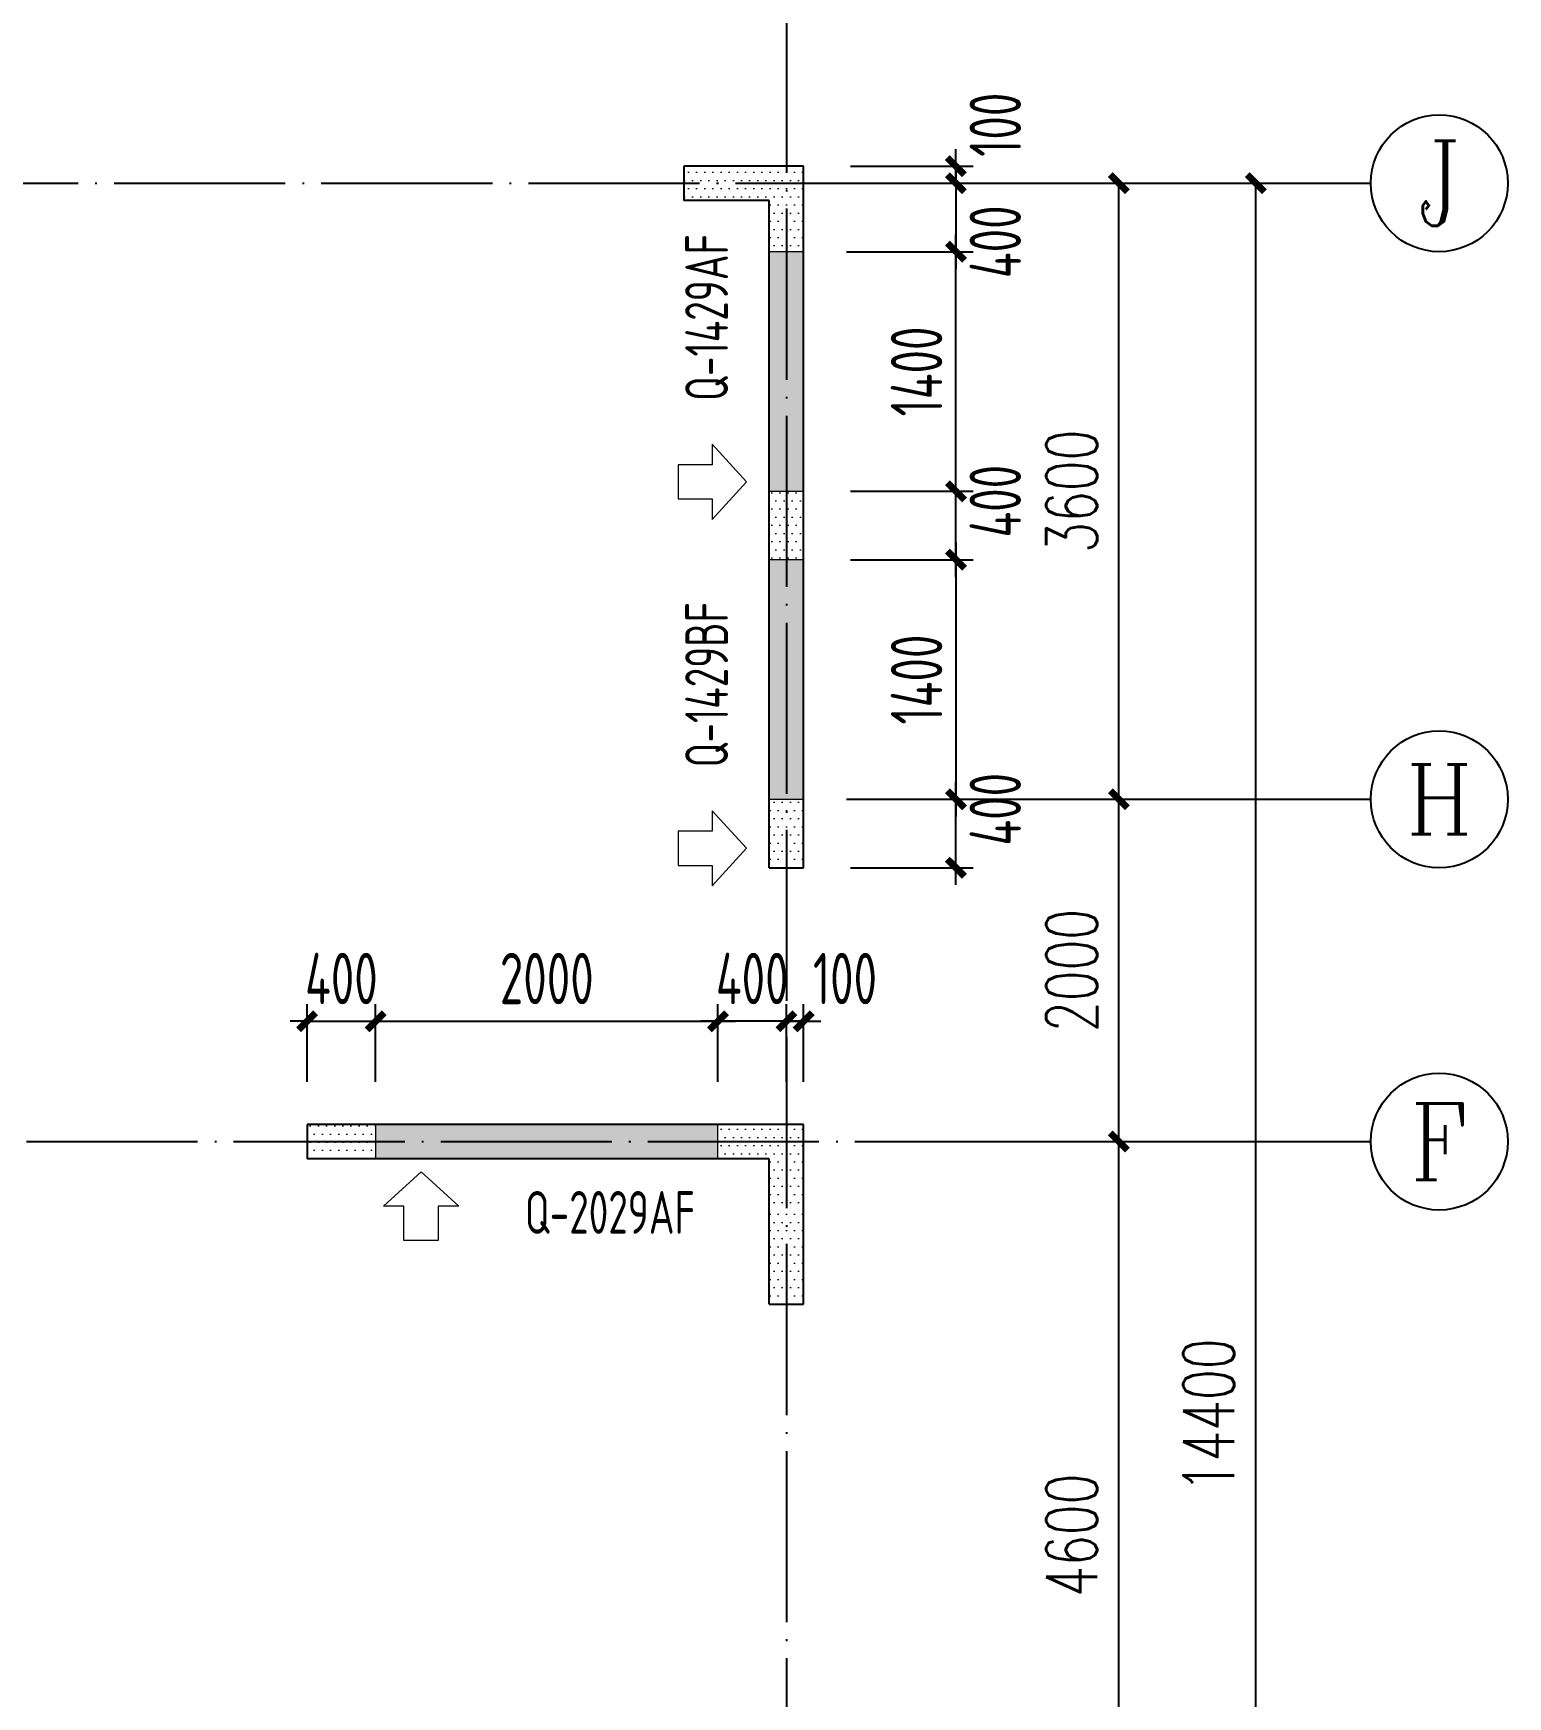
# Model space of a CAD drawing. Extents: x -85320 to 1679916, y -1321939 to 627.
# Drawn here: x 1151019 to 1159633, y -769753 to -760032 of the extents above; entities that cross this region are included whole.
import ezdxf
from ezdxf.enums import TextEntityAlignment as Align

# ---------------------------------------------------------------- set-up
doc = ezdxf.new("R2010")
doc.units = 0
doc.header["$LTSCALE"] = 1000
doc.linetypes.add('DOTE', pattern=[2.42, 2, -0.2, 0.02, -0.2])
for name, color, linetype in [('AXIS', 3, 'Continuous'), ('AXIS_TEXT', 7, 'Continuous'), ('DOTE', 1, 'DOTE'), ('G-06墙-01砼墙', 50, 'Continuous')]:
    doc.layers.add(name, color=color, linetype=linetype)
for name, color, linetype, lineweight in [('DIM', 3, 'Continuous', 0), ('WCOL', 7, 'Continuous', 0), ('WCOL_DE_DIM', 3, 'Continuous', 0), ('WCOL_HATCH', 251, 'Continuous', 0), ('预制墙标注', 2, 'Continuous', 18)]:
    doc.layers.add(name, color=color, linetype=linetype, lineweight=lineweight)
doc.styles.add('_TCH_AXIS', font='COMPLEX', dxfattribs={"bigfont": 'GBCBIG'})
doc.styles.add('_TCH_DIM_T3', font='SIMPLEX', dxfattribs={"width": 0.705882, "bigfont": 'GBCBIG'})
doc.styles.add('COMPLEX', font='COMPLEX')
doc.styles.add('TSSD_Dimension', font='tssdeng.shx', dxfattribs={"width": 0.7, "bigfont": 'hztxt.shx'})
doc.styles.add('TSSD_Rein', font='Tssdeng.shx', dxfattribs={"width": 0.7, "bigfont": 'hztxt.shx'})
doc.styles.add('样式 1', font='yjkeng.shx', dxfattribs={"width": 0.7, "bigfont": 'yjkchn.shx'})
doc.dimstyles.new('_TCH_ARCH&&100', dxfattribs={"dimtxt": 297.5, "dimasz": 100, "dimexe": 250, "dimexo": 300, "dimgap": 126.25, "dimtad": 1, "dimdec": 0, "dimzin": 0, "dimdsep": 46, "dimtxsty": '_TCH_DIM_T3', "dimblk": 'ARCHTICK', "dimcen": 0.09, "dimclrt": 7, "dimazin": 2, "dimtfac": 1, "dimtdec": 0, "dimtix": 1, "dimtmove": 2, "dimatfit": 3, "dimfxl": 1, "dimtolj": 1, "dimtzin": 0, "dimarcsym": 0})
doc.dimstyles.new('TSSD_100_100', dxfattribs={"dimtxt": 300, "dimasz": 100, "dimexe": 100, "dimexo": 250, "dimgap": 100, "dimtad": 1, "dimdec": 0, "dimzin": 0, "dimdsep": 46, "dimtxsty": 'TSSD_Dimension', "dimblk": 'ARCHTICK', "dimblk1": 'ARCHTICK', "dimblk2": 'ARCHTICK', "dimcen": 0, "dimdle": 100, "dimclrt": 7, "dimadec": 0, "dimazin": 0, "dimtfac": 1, "dimtdec": 0, "dimtix": 1, "dimtmove": 2, "dimatfit": 3, "dimfxl": 1, "dimtolj": 1, "dimtzin": 0, "dimarcsym": 0})
doc.dimstyles.new('TSSD_100_100$0', dxfattribs={"dimtxt": 300, "dimasz": 100, "dimexe": 100, "dimexo": 250, "dimgap": 80, "dimtad": 1, "dimdec": 0, "dimzin": 0, "dimdsep": 46, "dimtxsty": 'TSSD_Rein', "dimblk": 'ARCHTICK', "dimcen": 0, "dimdle": 100, "dimclrt": 7, "dimadec": 0, "dimazin": 0, "dimtfac": 1, "dimtdec": 0, "dimtix": 1, "dimtmove": 2, "dimatfit": 3, "dimldrblk": '_TSDBK', "dimfxl": 1, "dimtolj": 1, "dimtzin": 0, "dimarcsym": 0})

# ---------------------------------------------------------------- blocks, each defined once
blk = doc.blocks.new('_ArchTick')
at = {"color": 0, "linetype": 'ByBlock', "const_width": 0.4}
blk.add_lwpolyline([(-0.5, -0.5), (0.5, 0.5)], dxfattribs=at)
blk = doc.blocks.new('*D40')
at = {"layer": 'AXIS', "color": 0, "lineweight": -2, "transparency": 16777216}
for p, q in [((1510334.4, -339436.4), (1511621.6, -339436.4)), ((1511371.6, -344036.4), (1511371.6, -339436.4)), ((1510334.4, -344036.4), (1511621.6, -344036.4))]:
    blk.add_line(p, q, dxfattribs=at)
at = {"layer": 'Defpoints', "color": 0, "transparency": 16777216}
for p in [(1510034.4, -339436.4), (1511371.6, -339436.4), (1510034.4, -344036.4)]:
    blk.add_point(p, dxfattribs=at)
at = {"layer": 'AXIS', "color": 0, "lineweight": -2, "transparency": 16777216, "xscale": 100, "yscale": 100, "zscale": 100}
for p, rotation in [((1511371.6, -339436.4), 90), ((1511371.6, -344036.4), 270)]:
    blk.add_blockref('_ArchTick', p, dxfattribs=dict(at, rotation=rotation))
at = {"layer": 'AXIS', "color": 7, "transparency": 16777216, "insert": (1511096.6, -341736.4), "char_height": 297.5, "attachment_point": 5, "rotation": 90, "style": '_TCH_DIM_T3'}
blk.add_mtext('\\A1;4600', dxfattribs=at)
blk = doc.blocks.new('*D41')
at = {"layer": 'AXIS', "color": 0, "lineweight": -2, "transparency": 16777216}
for p, q in [((1510334.4, -337436.4), (1511621.6, -337436.4)), ((1511371.6, -339436.4), (1511371.6, -337436.4)), ((1510334.4, -339436.4), (1511621.6, -339436.4))]:
    blk.add_line(p, q, dxfattribs=at)
at = {"layer": 'Defpoints', "color": 0, "transparency": 16777216}
for p in [(1510034.4, -337436.4), (1511371.6, -337436.4), (1510034.4, -339436.4)]:
    blk.add_point(p, dxfattribs=at)
at = {"layer": 'AXIS', "color": 0, "lineweight": -2, "transparency": 16777216, "xscale": 100, "yscale": 100, "zscale": 100}
for p, rotation in [((1511371.6, -337436.4), 90), ((1511371.6, -339436.4), 270)]:
    blk.add_blockref('_ArchTick', p, dxfattribs=dict(at, rotation=rotation))
at = {"layer": 'AXIS', "color": 7, "transparency": 16777216, "insert": (1511096.6, -338436.4), "char_height": 297.5, "attachment_point": 5, "rotation": 90, "style": '_TCH_DIM_T3'}
blk.add_mtext('\\A1;2000', dxfattribs=at)
blk = doc.blocks.new('*D42')
at = {"layer": 'AXIS', "color": 0, "lineweight": -2, "transparency": 16777216}
for p, q in [((1510334.4, -333836.4), (1511621.6, -333836.4)), ((1511371.6, -337436.4), (1511371.6, -333836.4)), ((1510334.4, -337436.4), (1511621.6, -337436.4))]:
    blk.add_line(p, q, dxfattribs=at)
at = {"layer": 'Defpoints', "color": 0, "transparency": 16777216}
for p in [(1510034.4, -333836.4), (1511371.6, -333836.4), (1510034.4, -337436.4)]:
    blk.add_point(p, dxfattribs=at)
at = {"layer": 'AXIS', "color": 0, "lineweight": -2, "transparency": 16777216, "xscale": 100, "yscale": 100, "zscale": 100}
for p, rotation in [((1511371.6, -333836.4), 90), ((1511371.6, -337436.4), 270)]:
    blk.add_blockref('_ArchTick', p, dxfattribs=dict(at, rotation=rotation))
at = {"layer": 'AXIS', "color": 7, "transparency": 16777216, "insert": (1511096.6, -335636.4), "char_height": 297.5, "attachment_point": 5, "rotation": 90, "style": '_TCH_DIM_T3'}
blk.add_mtext('\\A1;3600', dxfattribs=at)
blk = doc.blocks.new('*D47')
at = {"layer": 'AXIS', "color": 0, "lineweight": -2, "transparency": 16777216}
for p, q in [((1510334.4, -333836.4), (1512421.6, -333836.4)), ((1512171.6, -348236.4), (1512171.6, -333836.4)), ((1510334.4, -348236.4), (1512421.6, -348236.4))]:
    blk.add_line(p, q, dxfattribs=at)
at = {"layer": 'Defpoints', "color": 0, "transparency": 16777216}
for p in [(1510034.4, -333836.4), (1512171.6, -333836.4), (1510034.4, -348236.4)]:
    blk.add_point(p, dxfattribs=at)
at = {"layer": 'AXIS', "color": 0, "lineweight": -2, "transparency": 16777216, "xscale": 100, "yscale": 100, "zscale": 100}
for p, rotation in [((1512171.6, -333836.4), 90), ((1512171.6, -348236.4), 270)]:
    blk.add_blockref('_ArchTick', p, dxfattribs=dict(at, rotation=rotation))
at = {"layer": 'AXIS', "color": 7, "transparency": 16777216, "insert": (1511896.6, -341036.4), "char_height": 297.5, "attachment_point": 5, "rotation": 90, "style": '_TCH_DIM_T3'}
blk.add_mtext('\\A1;14400', dxfattribs=at)
blk = doc.blocks.new('_AXISO')
blk.add_circle((0, 0), 0.5)
at = {"layer": 'AXIS_TEXT', "style": 'COMPLEX', "width": 1.041667}
blk.add_attdef('A', text='', height=0.56, dxfattribs=at).set_placement((-0.25, -0.28), (0.25, -0.28), align=Align.FIT)
blk = doc.blocks.new('*D143')
at = {"layer": 'Defpoints', "color": 0, "transparency": 16777216}
for p in [(1155419, -765805.9), (1155419, -766408.8), (1155519, -766408.8)]:
    blk.add_point(p, dxfattribs=at)
at = {"layer": 'DIM', "color": 0, "lineweight": -2, "transparency": 16777216}
for p, q in [((1155419, -766158.8), (1155419, -765705.9)), ((1155519, -766158.8), (1155519, -765705.9)), ((1155419, -765805.9), (1155319, -765805.9)), ((1155519, -765805.9), (1155419, -765805.9)), ((1155519, -765805.9), (1155619, -765805.9))]:
    blk.add_line(p, q, dxfattribs=at)
at = {"layer": 'DIM', "color": 0, "lineweight": -2, "transparency": 16777216, "xscale": 100, "yscale": 100, "zscale": 100}
blk.add_blockref('_ArchTick', (1155419, -765805.9), dxfattribs=at)
at = {"layer": 'DIM', "color": 0, "lineweight": -2, "transparency": 16777216, "xscale": 100, "yscale": 100, "zscale": 100, "rotation": 180}
blk.add_blockref('_ArchTick', (1155519, -765805.9), dxfattribs=at)
at = {"layer": 'DIM', "color": 7, "transparency": 16777216, "insert": (1155761, -765555.9), "char_height": 300, "attachment_point": 5, "style": 'TSSD_Dimension'}
blk.add_mtext('\\A1;100', dxfattribs=at)
blk = doc.blocks.new('*D144')
at = {"layer": 'Defpoints', "color": 0, "transparency": 16777216}
for p in [(1155019, -765805.9), (1155019, -766408.8), (1155419, -766408.8)]:
    blk.add_point(p, dxfattribs=at)
at = {"layer": 'DIM', "color": 0, "lineweight": -2, "transparency": 16777216}
for p, q in [((1155019, -766158.8), (1155019, -765705.9)), ((1155419, -766158.8), (1155419, -765705.9)), ((1155019, -765805.9), (1154919, -765805.9)), ((1155419, -765805.9), (1155019, -765805.9)), ((1155419, -765805.9), (1155519, -765805.9))]:
    blk.add_line(p, q, dxfattribs=at)
at = {"layer": 'DIM', "color": 0, "lineweight": -2, "transparency": 16777216, "xscale": 100, "yscale": 100, "zscale": 100}
blk.add_blockref('_ArchTick', (1155019, -765805.9), dxfattribs=at)
at = {"layer": 'DIM', "color": 0, "lineweight": -2, "transparency": 16777216, "xscale": 100, "yscale": 100, "zscale": 100, "rotation": 180}
blk.add_blockref('_ArchTick', (1155419, -765805.9), dxfattribs=at)
at = {"layer": 'DIM', "color": 7, "transparency": 16777216, "insert": (1155219, -765555.9), "char_height": 300, "attachment_point": 5, "style": 'TSSD_Dimension'}
blk.add_mtext('\\A1;400', dxfattribs=at)
blk = doc.blocks.new('*D159')
at = {"layer": 'Defpoints', "color": 0, "transparency": 16777216}
for p in [(1155019, -765805.9), (1153019, -766408.8), (1155019, -766408.8)]:
    blk.add_point(p, dxfattribs=at)
at = {"layer": 'DIM', "color": 0, "lineweight": -2, "transparency": 16777216}
for p, q in [((1153019, -766158.8), (1153019, -765705.9)), ((1155019, -766158.8), (1155019, -765705.9)), ((1152919, -765805.9), (1155119, -765805.9))]:
    blk.add_line(p, q, dxfattribs=at)
at = {"layer": 'DIM', "color": 0, "lineweight": -2, "transparency": 16777216, "xscale": 100, "yscale": 100, "zscale": 100, "rotation": 180}
blk.add_blockref('_ArchTick', (1153019, -765805.9), dxfattribs=at)
at = {"layer": 'DIM', "color": 0, "lineweight": -2, "transparency": 16777216, "xscale": 100, "yscale": 100, "zscale": 100}
blk.add_blockref('_ArchTick', (1155019, -765805.9), dxfattribs=at)
at = {"layer": 'DIM', "color": 7, "transparency": 16777216, "insert": (1154019, -765555.9), "char_height": 300, "attachment_point": 5, "style": 'TSSD_Dimension'}
blk.add_mtext('\\A1;2000', dxfattribs=at)
blk = doc.blocks.new('*D160')
at = {"layer": 'Defpoints', "color": 0, "transparency": 16777216}
for p in [(1153019, -765805.9), (1152619, -766408.8), (1153019, -766408.8)]:
    blk.add_point(p, dxfattribs=at)
at = {"layer": 'DIM', "color": 0, "lineweight": -2, "transparency": 16777216}
for p, q in [((1152619, -766158.8), (1152619, -765705.9)), ((1153019, -766158.8), (1153019, -765705.9)), ((1152619, -765805.9), (1152519, -765805.9)), ((1152619, -765805.9), (1153019, -765805.9)), ((1153019, -765805.9), (1153119, -765805.9))]:
    blk.add_line(p, q, dxfattribs=at)
at = {"layer": 'DIM', "color": 0, "lineweight": -2, "transparency": 16777216, "xscale": 100, "yscale": 100, "zscale": 100}
blk.add_blockref('_ArchTick', (1152619, -765805.9), dxfattribs=at)
at = {"layer": 'DIM', "color": 0, "lineweight": -2, "transparency": 16777216, "xscale": 100, "yscale": 100, "zscale": 100, "rotation": 180}
blk.add_blockref('_ArchTick', (1153019, -765805.9), dxfattribs=at)
at = {"layer": 'DIM', "color": 7, "transparency": 16777216, "insert": (1152819, -765555.9), "char_height": 300, "attachment_point": 5, "style": 'TSSD_Dimension'}
blk.add_mtext('\\A1;400', dxfattribs=at)
blk = doc.blocks.new('*D210')
at = {"layer": 'Defpoints', "color": 0, "transparency": 16777216}
for p in [(1155519, -761308.8), (1156409.2, -761308.8), (1155543.4, -762708.8)]:
    blk.add_point(p, dxfattribs=at)
at = {"layer": 'DIM', "color": 0, "lineweight": -2, "transparency": 16777216}
for p, q in [((1156409.2, -762808.8), (1156409.2, -761208.8)), ((1155769, -761308.8), (1156509.2, -761308.8)), ((1155793.4, -762708.8), (1156509.2, -762708.8))]:
    blk.add_line(p, q, dxfattribs=at)
at = {"layer": 'DIM', "color": 0, "lineweight": -2, "transparency": 16777216, "xscale": 100, "yscale": 100, "zscale": 100}
for p, rotation in [((1156409.2, -761308.8), 90), ((1156409.2, -762708.8), 270)]:
    blk.add_blockref('_ArchTick', p, dxfattribs=dict(at, rotation=rotation))
at = {"layer": 'DIM', "color": 7, "transparency": 16777216, "insert": (1156179.2, -762008.8), "char_height": 300, "attachment_point": 5, "rotation": 90, "style": 'TSSD_Rein'}
blk.add_mtext('\\A1;1400', dxfattribs=at)
blk = doc.blocks.new('_TSDBK')
blk.add_line((-1, 0), (0, 0))
at = {"const_width": 0.5}
blk.add_lwpolyline([(-0.7, -0.7), (0.7, 0.7)], dxfattribs=at)
blk = doc.blocks.new('*D211')
at = {"layer": 'Defpoints', "color": 0, "transparency": 16777216}
for p in [(1155543.4, -760808.8), (1156409.2, -760808.8), (1155543.4, -760908.8)]:
    blk.add_point(p, dxfattribs=at)
at = {"layer": 'DIM', "color": 0, "lineweight": -2, "transparency": 16777216}
for p, q in [((1156409.2, -760808.8), (1156409.2, -760708.8)), ((1155793.4, -760808.8), (1156509.2, -760808.8)), ((1156409.2, -760908.8), (1156409.2, -760808.8)), ((1155793.4, -760908.8), (1156509.2, -760908.8)), ((1156409.2, -760908.8), (1156409.2, -761008.8))]:
    blk.add_line(p, q, dxfattribs=at)
at = {"layer": 'DIM', "color": 0, "lineweight": -2, "transparency": 16777216, "xscale": 100, "yscale": 100, "zscale": 100}
for p, rotation in [((1156409.2, -760808.8), 270), ((1156409.2, -760908.8), 90)]:
    blk.add_blockref('_ArchTick', p, dxfattribs=dict(at, rotation=rotation))
at = {"layer": 'DIM', "color": 7, "transparency": 16777216, "insert": (1156639.2, -760566.9), "char_height": 300, "attachment_point": 5, "rotation": 90, "style": 'TSSD_Rein'}
blk.add_mtext('\\A1;100', dxfattribs=at)
blk = doc.blocks.new('*D212')
at = {"layer": 'Defpoints', "color": 0, "transparency": 16777216}
for p in [(1155543.4, -760908.8), (1155543.4, -761308.8), (1156409.2, -761308.8)]:
    blk.add_point(p, dxfattribs=at)
at = {"layer": 'DIM', "color": 0, "lineweight": -2, "transparency": 16777216}
for p, q in [((1156409.2, -760808.8), (1156409.2, -761408.8)), ((1155793.4, -760908.8), (1156509.2, -760908.8)), ((1155793.4, -761308.8), (1156509.2, -761308.8))]:
    blk.add_line(p, q, dxfattribs=at)
at = {"layer": 'DIM', "color": 0, "lineweight": -2, "transparency": 16777216, "xscale": 100, "yscale": 100, "zscale": 100}
for p, rotation in [((1156409.2, -760908.8), 90), ((1156409.2, -761308.8), 270)]:
    blk.add_blockref('_ArchTick', p, dxfattribs=dict(at, rotation=rotation))
at = {"layer": 'DIM', "color": 7, "transparency": 16777216, "insert": (1156639.2, -761250.8), "char_height": 300, "attachment_point": 5, "rotation": 90, "style": 'TSSD_Rein'}
blk.add_mtext('\\A1;400', dxfattribs=at)
blk = doc.blocks.new('*D213')
at = {"layer": 'Defpoints', "color": 0, "transparency": 16777216}
for p in [(1155543.4, -764508.8), (1156409.2, -764508.8), (1155543.4, -764908.8)]:
    blk.add_point(p, dxfattribs=at)
at = {"layer": 'DIM', "color": 0, "lineweight": -2, "transparency": 16777216}
for p, q in [((1156409.2, -765008.8), (1156409.2, -764408.8)), ((1155793.4, -764508.8), (1156509.2, -764508.8)), ((1155793.4, -764908.8), (1156509.2, -764908.8))]:
    blk.add_line(p, q, dxfattribs=at)
at = {"layer": 'DIM', "color": 0, "lineweight": -2, "transparency": 16777216, "xscale": 100, "yscale": 100, "zscale": 100}
for p, rotation in [((1156409.2, -764508.8), 90), ((1156409.2, -764908.8), 270)]:
    blk.add_blockref('_ArchTick', p, dxfattribs=dict(at, rotation=rotation))
at = {"layer": 'DIM', "color": 7, "transparency": 16777216, "insert": (1156639.2, -764566.9), "char_height": 300, "attachment_point": 5, "rotation": 90, "style": 'TSSD_Rein'}
blk.add_mtext('\\A1;400', dxfattribs=at)
blk = doc.blocks.new('*D214')
at = {"layer": 'Defpoints', "color": 0, "transparency": 16777216}
for p in [(1155543.4, -762708.8), (1156409.2, -762708.8), (1155543.4, -763108.8)]:
    blk.add_point(p, dxfattribs=at)
at = {"layer": 'DIM', "color": 0, "lineweight": -2, "transparency": 16777216}
for p, q in [((1156409.2, -763208.8), (1156409.2, -762608.8)), ((1155793.4, -762708.8), (1156509.2, -762708.8)), ((1155793.4, -763108.8), (1156509.2, -763108.8))]:
    blk.add_line(p, q, dxfattribs=at)
at = {"layer": 'DIM', "color": 0, "lineweight": -2, "transparency": 16777216, "xscale": 100, "yscale": 100, "zscale": 100}
for p, rotation in [((1156409.2, -762708.8), 90), ((1156409.2, -763108.8), 270)]:
    blk.add_blockref('_ArchTick', p, dxfattribs=dict(at, rotation=rotation))
at = {"layer": 'DIM', "color": 7, "transparency": 16777216, "insert": (1156639.2, -762766.9), "char_height": 300, "attachment_point": 5, "rotation": 90, "style": 'TSSD_Rein'}
blk.add_mtext('\\A1;400', dxfattribs=at)
blk = doc.blocks.new('*D215')
at = {"layer": 'Defpoints', "color": 0, "transparency": 16777216}
for p in [(1155543.4, -763108.8), (1155519, -764508.8), (1156409.2, -764508.8)]:
    blk.add_point(p, dxfattribs=at)
at = {"layer": 'DIM', "color": 0, "lineweight": -2, "transparency": 16777216}
for p, q in [((1156409.2, -763008.8), (1156409.2, -764608.8)), ((1155793.4, -763108.8), (1156509.2, -763108.8)), ((1155769, -764508.8), (1156509.2, -764508.8))]:
    blk.add_line(p, q, dxfattribs=at)
at = {"layer": 'DIM', "color": 0, "lineweight": -2, "transparency": 16777216, "xscale": 100, "yscale": 100, "zscale": 100}
for p, rotation in [((1156409.2, -763108.8), 90), ((1156409.2, -764508.8), 270)]:
    blk.add_blockref('_ArchTick', p, dxfattribs=dict(at, rotation=rotation))
at = {"layer": 'DIM', "color": 7, "transparency": 16777216, "insert": (1156179.2, -763808.8), "char_height": 300, "attachment_point": 5, "rotation": 90, "style": 'TSSD_Rein'}
blk.add_mtext('\\A1;1400', dxfattribs=at)
blk = doc.blocks.new('GFHDF')
at = {"layer": 'AXIS'}
for p, q in [((1510006.2, -333836.4), (1512843.4, -333836.4)), ((1510006.2, -337436.4), (1512843.4, -337436.4)), ((1510006.2, -339436.4), (1512843.4, -339436.4))]:
    blk.add_line(p, q, dxfattribs=at)
at = {"layer": 'DOTE', "ltscale": 0.5}
for p, q in [((1509429.7, -331564.7), (1509429.7, -351166.4)), ((1460731.9, -333836.4), (1511216.4, -333836.4)), ((1503779.7, -339436.4), (1511216.4, -339436.4))]:
    blk.add_line(p, q, dxfattribs=at)
at = {"layer": 'AXIS'}
ref = blk.add_blockref('_AXISO', (1513243.4, -333836.4), dxfattribs=dict(at, xscale=800, yscale=800, zscale=800))
ref.add_attrib('A', 'J', dxfattribs={"layer": 'AXIS_TEXT', "height": 496.1, "style": '_TCH_AXIS'}).set_placement((1513113.5, -334084.5), (1513373.3, -334084.5), align=Align.FIT)
ref = blk.add_blockref('_AXISO', (1513243.4, -337436.4), dxfattribs=dict(at, xscale=800, yscale=800, zscale=800))
ref.add_attrib('A', 'H', dxfattribs={"layer": 'AXIS_TEXT', "height": 405.5, "style": '_TCH_AXIS'}).set_placement((1513050.3, -337639.2), (1513436.5, -337639.2), align=Align.FIT)
ref = blk.add_blockref('_AXISO', (1513243.4, -339436.4), dxfattribs=dict(at, xscale=800, yscale=800, zscale=800))
ref.add_attrib('A', 'F', dxfattribs={"layer": 'AXIS_TEXT', "height": 445.4, "style": '_TCH_AXIS'}).set_placement((1513073.7, -339659.1), (1513413.1, -339659.1), align=Align.FIT)
for p1, p2, distance, picture, middle in [((1510034.4, -337436.4), (1510034.4, -333836.4), -1337.2, '*D42', (1511096.6, -335636.4)), ((1510034.4, -348236.4), (1510034.4, -333836.4), -2137.2, '*D47', (1511896.6, -341036.4)), ((1510034.4, -339436.4), (1510034.4, -337436.4), -1337.2, '*D41', (1511096.6, -338436.4)), ((1510034.4, -344036.4), (1510034.4, -339436.4), -1337.2, '*D40', (1511096.6, -341736.4))]:
    dim = blk.add_aligned_dim(p1=p1, p2=p2, distance=distance, dimstyle='_TCH_ARCH&&100', dxfattribs=at)
    dim.commit()
    dim.dimension.update_dxf_attribs({"geometry": picture, "text_midpoint": middle})

msp = doc.modelspace()

# ---------------------------------------------------------------- hatches: boundary and pattern name
at = {"layer": 'WCOL_DE_DIM'}
h = msp.add_hatch(color=6, dxfattribs=at)
h.dxf.hatch_style = 1
h.paths.add_polyline_path([(1155519.044, -761308.84), (1155319.044, -761308.84), (1155319.044, -764508.84), (1155519.044, -764508.84)])
h.paths.add_polyline_path([(1155519.044, -762708.84), (1155519.044, -763108.84), (1155319.044, -763108.84), (1155319.044, -762708.84)], flags=17)
h = msp.add_hatch(color=6, dxfattribs=at)
h.dxf.hatch_style = 1
h.paths.add_polyline_path([(1155019.044, -766408.84), (1153019.044, -766408.84), (1153019.044, -766608.84), (1155019.044, -766608.84)])
at = {"layer": 'WCOL_HATCH'}
h = msp.add_hatch(dxfattribs=at)
h.set_pattern_fill('DOTS', color=256, scale=30, style=0)
h.set_pattern_definition([(0, (-5587162.457, -547627.714), (23.8125, 47.625), [0, -47.625])])
h.paths.add_polyline_path([(1155519.044, -760808.84), (1155519.044, -761308.84), (1155319.044, -761308.84), (1155319.044, -761008.84), (1154819.044, -761008.84), (1154819.044, -760808.84)], flags=0)
h = msp.add_hatch(dxfattribs=at)
h.set_pattern_fill('DOTS', color=256, scale=30, style=0)
h.set_pattern_definition([(0, (-362141.726, -198360.804), (23.8125, 47.625), [0, -47.625])])
h.paths.add_polyline_path([(1155519.044, -762708.84), (1155519.044, -763108.84), (1155319.044, -763108.84), (1155319.044, -762708.84)])
h = msp.add_hatch(dxfattribs=at)
h.set_pattern_fill('DOTS', color=256, scale=30, style=0)
h.set_pattern_definition([(0, (-5587162.457, -549927.714), (23.8125, 47.625), [0, -47.625])])
h.paths.add_polyline_path([(1155519.044, -764908.84), (1155319.044, -764908.84), (1155319.044, -764508.84), (1155519.044, -764508.84)], flags=0)
h = msp.add_hatch(dxfattribs=at)
h.set_pattern_fill('DOTS', color=256, scale=30, style=0)
h.set_pattern_definition([(0, (-5586062.457, -547627.714), (23.8125, 47.625), [0, -47.625])])
h.paths.add_polyline_path([(1152619.044, -766608.84), (1152619.044, -766408.84), (1153019.044, -766408.84), (1153019.044, -766608.84)], flags=0)
h = msp.add_hatch(dxfattribs=at)
h.set_pattern_fill('DOTS', color=256, scale=30, style=0)
h.set_pattern_definition([(0, (-5587162.457, -543027.714), (23.8125, 47.625), [0, -47.625])])
h.paths.add_polyline_path([(1155519.044, -766408.84), (1155519.044, -766908.84), (1155319.044, -766908.84), (1155319.044, -766608.84), (1155019.044, -766608.84), (1155019.044, -766408.84)], flags=0)
h = msp.add_hatch(dxfattribs=at)
h.set_pattern_fill('DOTS', color=256, scale=30, style=0)
h.set_pattern_definition([(0, (-5587162.457, -552477.714), (23.8125, 47.625), [0, -47.625])])
h.paths.add_polyline_path([(1155519.044, -767458.84), (1155319.044, -767458.84), (1155319.044, -766908.84), (1155519.044, -766908.84)])

# ---------------------------------------------------------------- linework, layer by layer
at = {"layer": 'G-06墙-01砼墙'}
for p, q in [((1155519.044, -760808.84), (1154819.044, -760808.84)), ((1154819.044, -760808.84), (1154819.044, -761008.84)), ((1155519.044, -764908.84), (1155519.044, -760808.84)), ((1155319.044, -761008.84), (1154819.044, -761008.84)), ((1155319.044, -764908.84), (1155319.044, -761008.84)), ((1155319.044, -764908.84), (1155519.044, -764908.84)), ((1155519.044, -766408.84), (1152619.044, -766408.84)), ((1152619.044, -766408.84), (1152619.044, -766608.84)), ((1155519.044, -767458.84), (1155519.044, -766408.84)), ((1155319.044, -766608.84), (1152619.044, -766608.84)), ((1155319.044, -767458.84), (1155319.044, -766608.84)), ((1155319.044, -767458.84), (1155519.044, -767458.84)), ((1155319.044, -767458.84), (1155519.044, -767458.84))]:
    msp.add_line(p, q, dxfattribs=at)
at = {"layer": 'WCOL'}
for points in [[(1154986.039, -762433.416), (1154986.039, -762553.416), (1154786.039, -762553.416), (1154786.039, -762753.416), (1154986.039, -762753.416), (1154986.039, -762873.416), (1155186.039, -762653.416), (1154986.039, -762433.416)], [(1154986.039, -764575.147), (1154986.039, -764695.147), (1154786.039, -764695.147), (1154786.039, -764895.147), (1154986.039, -764895.147), (1154986.039, -765015.147), (1155186.039, -764795.147), (1154986.039, -764575.147)], [(1153504.63, -766885.796), (1153384.63, -766885.796), (1153384.63, -767085.796), (1153184.63, -767085.796), (1153184.63, -766885.796), (1153064.63, -766885.796), (1153284.63, -766685.796), (1153504.63, -766885.796)]]:
    msp.add_lwpolyline(points, dxfattribs=at)
msp.add_lwpolyline([(1155519.044, -762708.84), (1155519.044, -763108.84), (1155319.044, -763108.84), (1155319.044, -762708.84)], close=True, dxfattribs=at)
at = {"layer": 'WCOL_DE_DIM'}
for points in [[(1155519.044, -761308.84), (1155319.044, -761308.84), (1155319.044, -764508.84), (1155519.044, -764508.84)], [(1155019.044, -766408.84), (1153019.044, -766408.84), (1153019.044, -766608.84), (1155019.044, -766608.84)]]:
    msp.add_lwpolyline(points, close=True, dxfattribs=at)

# ---------------------------------------------------------------- block references
at = {"layer": 'AXIS'}
msp.add_blockref('GFHDF', (-354010.676, -427072.411), dxfattribs=at)

# ---------------------------------------------------------------- texts
at = {"layer": '预制墙标注', "linetype": 'Continuous', "style": '样式 1', "width": 0.7}
for s, rotation, p in [('Q-1429AF', 90.0000025, (1154827.693, -762180.943)), ('Q-1429BF', 90.0000025, (1154827.693, -764322.673)), ('Q-2029AF', 0.0000025, (1153890.398, -766797.485))]:
    msp.add_text(s, height=250, rotation=rotation, dxfattribs=at).set_placement(p, align=Align.TOP_LEFT)

# ---------------------------------------------------------------- dimensions: what is measured, and where the dimension line sits
at = {"layer": 'DIM'}
for base, p1, p2, angle, dimstyle, picture, middle in [((1156409.206, -760808.84), (1155543.448, -760908.84), (1155543.448, -760808.84), 90, 'TSSD_100_100$0', '*D211', (1156639.206, -760566.917)), ((1156409.206, -761308.84), (1155543.448, -760908.84), (1155543.448, -761308.84), 270, 'TSSD_100_100$0', '*D212', (1156639.206, -761250.763)), ((1156409.206, -762708.84), (1155543.448, -763108.84), (1155543.448, -762708.84), 90, 'TSSD_100_100$0', '*D214', (1156639.206, -762766.916)), ((1156409.206, -764508.84), (1155543.448, -764908.84), (1155543.448, -764508.84), 90, 'TSSD_100_100$0', '*D213', (1156639.206, -764566.916)), ((1155419.044, -765805.876), (1155519.044, -766408.84), (1155419.044, -766408.84), 180, 'TSSD_100_100', '*D143', (1155760.967, -765555.876))]:
    dim = msp.add_linear_dim(base=base, p1=p1, p2=p2, angle=angle, dimstyle=dimstyle, dxfattribs=at)
    dim.commit()
    dim.dimension.update_dxf_attribs({"geometry": picture, "text_midpoint": middle, "dimtype": 160})
for base, p1, p2, angle, dimstyle, picture, middle in [((1156409.206, -761308.84), (1155543.448, -762708.84), (1155519.044, -761308.84), 90, 'TSSD_100_100$0', '*D210', (1156179.206, -762008.84)), ((1156409.206, -764508.84), (1155543.448, -763108.84), (1155519.044, -764508.84), 270, 'TSSD_100_100$0', '*D215', (1156179.206, -763808.84)), ((1155019.044, -765805.876), (1155419.044, -766408.84), (1155019.044, -766408.84), 180, 'TSSD_100_100', '*D144', (1155219.044, -765555.876))]:
    dim = msp.add_linear_dim(base=base, p1=p1, p2=p2, angle=angle, dimstyle=dimstyle, dxfattribs=at)
    dim.commit()
    dim.dimension.update_dxf_attribs({"geometry": picture, "text_midpoint": middle})
for base, p1, p2, picture, middle in [((1153019.044, -765805.876), (1152619.044, -766408.84), (1153019.044, -766408.84), '*D160', (1152819.044, -765555.876)), ((1155019.044, -765805.876), (1153019.044, -766408.84), (1155019.044, -766408.84), '*D159', (1154019.044, -765555.876))]:
    dim = msp.add_linear_dim(base=base, p1=p1, p2=p2, dimstyle='TSSD_100_100', dxfattribs=at)
    dim.commit()
    dim.dimension.update_dxf_attribs({"geometry": picture, "text_midpoint": middle})

doc.saveas('drawing.dxf')
